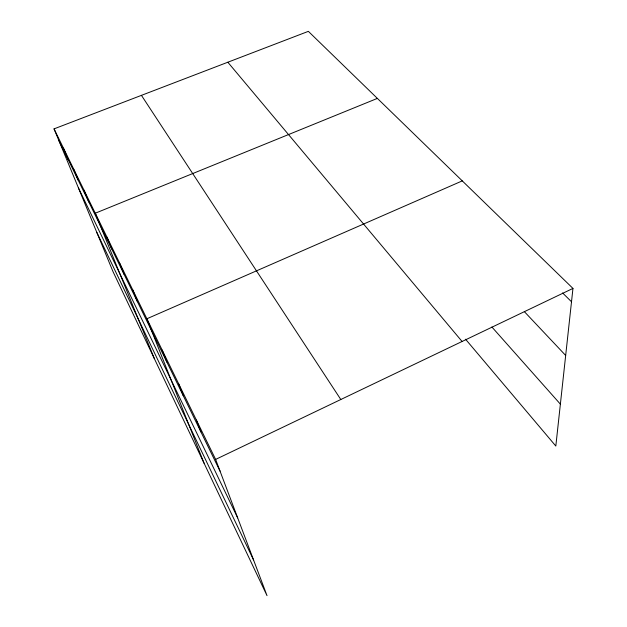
<?xml version="1.0" encoding="UTF-8"?>
<svg xmlns="http://www.w3.org/2000/svg" width="627" height="627" viewBox="0 0 627 627"><rect width="100%" height="100%" fill="white"/><g stroke="black" fill="none" stroke-linecap="round" stroke-linejoin="round"><path stroke-width="0.94" d="M54.04 128.872L215.625 459.419L267.016 595.65L113.079 271.789L54.04 128.872L308.359 31.35L572.96 288.42L555.82 446.048L465.54 339.207M215.625 459.419L572.96 288.42M462.279 180.882L146.875 318.775L204.049 463.181M377.368 98.4L95.273 213.219L154.375 358.668M562.591 292.942L571.51 301.767M524.344 311.619L565.672 355.454M491.889 327.004L560.381 404.141M227.836 62.23L462.083 341.48M141.436 95.359L340.814 399.517M58.805 140.424L220.046 471.136M78.414 187.881L237.696 517.926M96.793 232.358L253.52 559.88M63.437 148.105L68.241 159.767M73.406 168.498L78.234 180.262M84.002 190.161L88.846 202.027M106.927 237.061L111.786 249.076M119.357 262.486L124.201 274.555M132.642 289.658L137.47 301.759M162.158 350.038L166.892 362.116M178.609 383.7L183.272 395.708M196.384 420.051L200.938 431.948"/></g></svg>
